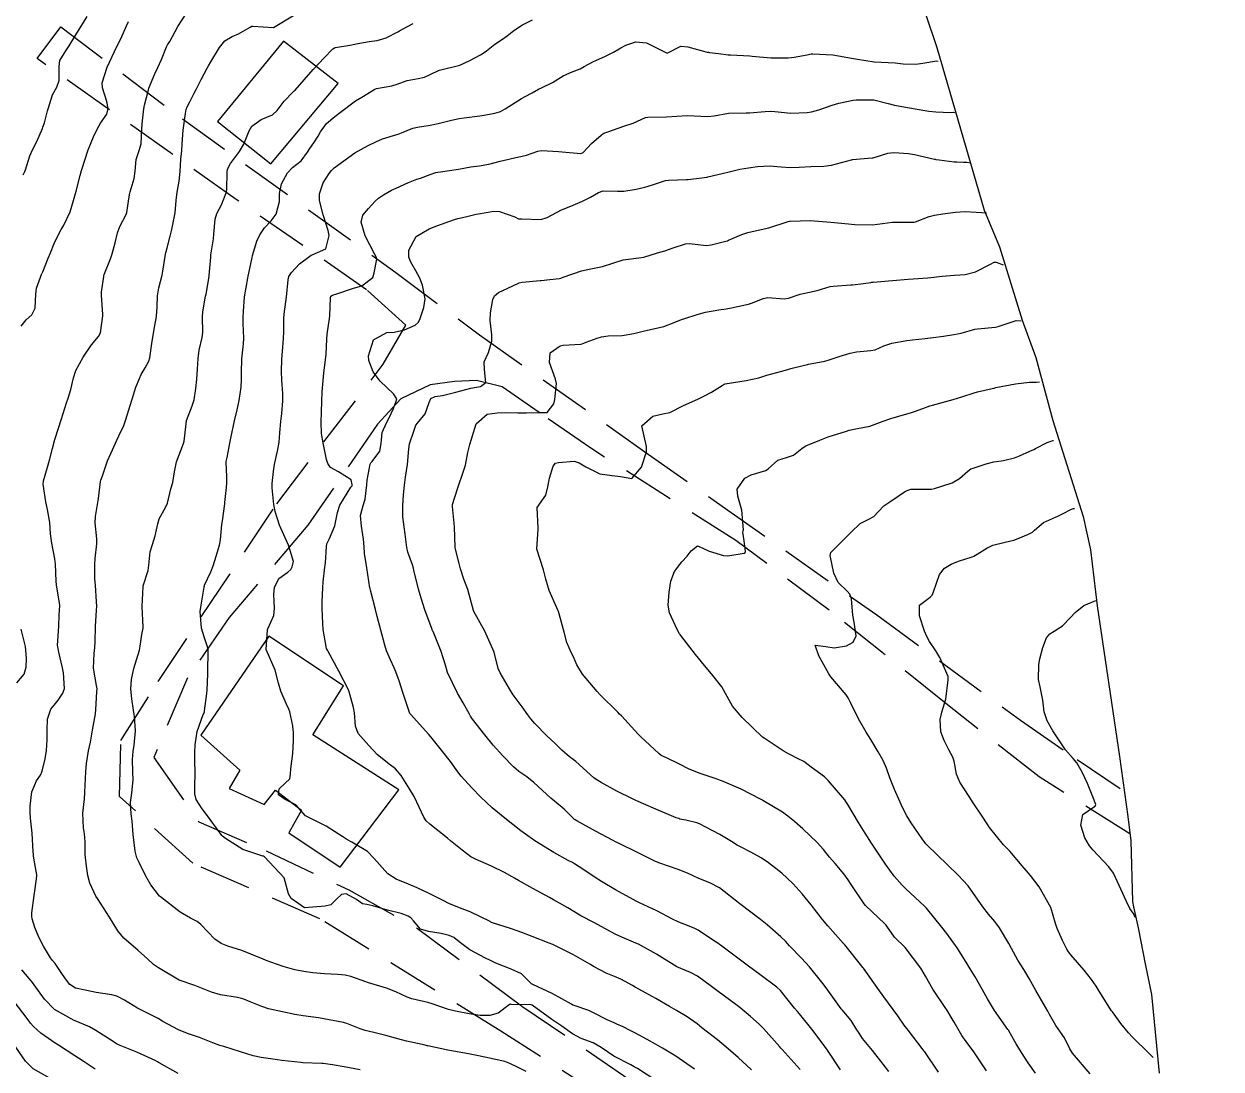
# Model space of a CAD drawing. Header units: metres. Extents: x 298520 to 308411, y 7433745 to 7450750.
# Drawn here: x 300938.2 to 301053.7, y 7448323.6 to 7448424.5 of the extents above; entities that cross this region are included whole.
import ezdxf

# ---------------------------------------------------------------- set-up
doc = ezdxf.new("R2010")
doc.units = ezdxf.units.M
doc.header["$LTSCALE"] = 10
doc.linetypes.add('DASHED', pattern=[0.75, 0.5, -0.25])
for name, color, linetype in [('Area', 45, 'Continuous'), ('Curvas de Nivel 1m', 11, 'Continuous'), ('Curvas de Nivel 5m', 15, 'Continuous'), ('Edificações', 30, 'Continuous'), ('Vias Secundárias', 230, 'DASHED')]:
    doc.layers.add(name, color=color, linetype=linetype)

msp = doc.modelspace()

# ---------------------------------------------------------------- linework, layer by layer
at = {"layer": 'Area'}
msp.add_polyline3d([(301024.08, 7448428.71, 723.15), (301026.29, 7448422.19, 724.03), (301030.85, 7448406.51, 727.25), (301032.32, 7448402.95, 729.46), (301034.52, 7448395.88, 731.48), (301035.82, 7448392.27, 729.77), (301037.47, 7448386.2, 731.8), (301040.41, 7448376.94, 732.09), (301041.12, 7448373.74, 732.77), (301041.76, 7448368.33, 732.99), (301043.9, 7448353.78, 732.99), (301044.7, 7448347.99, 733.2), (301044.99, 7448345.66, 733.09), (301045.15, 7448339.81, 732.64), (301045.27, 7448339.29, 732.7), (301045.71, 7448337.26, 732.6), (301046.42, 7448333.64, 732.23), (301047, 7448330.83, 732.18), (301047.72, 7448323.26, 731.42)], dxfattribs=at)
at = {"layer": 'Curvas de Nivel 1m', "flags": 128}
for points, elevation in [([(300938.11, 7448409.9), (300938.28, 7448410.23), (300938.34, 7448410.4), (300938.77, 7448411.75), (300939.06, 7448412.39), (300939.42, 7448413.11), (300939.97, 7448414.38), (300940.03, 7448414.52), (300940.17, 7448414.93), (300940.48, 7448416.08), (300940.55, 7448416.38), (300940.96, 7448417.61), (300941.37, 7448418.37), (300941.58, 7448419), (300941.6, 7448420.37), (300941.67, 7448420.93), (300942.25, 7448421.87), (300942.56, 7448422.36), (300943.2, 7448423.42), (300943.79, 7448424.34), (300944.29, 7448425.19)], 718), ([(300986.65, 7448323.39), (300985.81, 7448323.83), (300985.09, 7448324.18), (300984.58, 7448324.36), (300983.1, 7448324.7), (300982.04, 7448324.93), (300981.1, 7448325.11), (300979.64, 7448325.37), (300979.11, 7448325.47), (300977.16, 7448325.88), (300977.11, 7448325.89), (300976.91, 7448325.93), (300975.42, 7448326.26), (300975.12, 7448326.34), (300974.61, 7448326.47), (300973.12, 7448326.87), (300971.95, 7448327.16), (300971.13, 7448327.35), (300970.63, 7448327.51), (300969.35, 7448328.03), (300969.13, 7448328.11), (300969.04, 7448328.13), (300967.14, 7448328.49), (300966.62, 7448328.57), (300965.14, 7448328.77), (300964.32, 7448328.91), (300963.15, 7448329.15), (300961.8, 7448329.46), (300961.16, 7448329.68), (300960.01, 7448330.14), (300959.4, 7448330.38), (300959.17, 7448330.45), (300958.79, 7448330.53), (300957.17, 7448330.79), (300956.29, 7448331.06), (300955.18, 7448331.52), (300954.69, 7448331.71), (300953.18, 7448332.22), (300951.19, 7448333.4), (300950.69, 7448333.74), (300950.1, 7448334.26), (300949.22, 7448335.09), (300947.83, 7448336.28), (300947.24, 7448336.98), (300946.44, 7448338.3), (300945.28, 7448340.08), (300945.14, 7448340.31), (300944.54, 7448341.57), (300944.35, 7448342.32), (300944.22, 7448343.23), (300944.1, 7448344.33), (300944.1, 7448345.57), (300944.03, 7448346.33), (300943.94, 7448346.91), (300943.88, 7448348.33), (300944.02, 7448349.71), (300944.07, 7448350.33), (300944.11, 7448351.03), (300944.16, 7448352.33), (300944.22, 7448353.12), (300944.43, 7448354.33), (300944.6, 7448355.18), (300944.81, 7448356.32), (300945.09, 7448357.92), (300945.14, 7448358.32), (300945.24, 7448360.04), (300945.25, 7448360.31), (300945.19, 7448360.64), (300944.92, 7448362.32), (300944.97, 7448363.73), (300945.02, 7448364.32), (300945.05, 7448364.84), (300945.11, 7448366.32), (300945.2, 7448367.9), (300945.21, 7448368.31), (300945.2, 7448368.73), (300945.09, 7448370.32), (300945.04, 7448370.92), (300945.03, 7448372.32), (300945.08, 7448372.91), (300945.23, 7448374.31), (300945.22, 7448374.79), (300945.07, 7448376.32), (300945.1, 7448376.94), (300945.33, 7448378.31), (300945.38, 7448378.67), (300945.58, 7448380.31), (300945.62, 7448380.45), (300945.76, 7448380.88), (300946.14, 7448381.94), (300946.27, 7448382.31), (300946.73, 7448383.37), (300947.16, 7448384.3), (300947.36, 7448384.74), (300947.82, 7448385.73), (300948.03, 7448386.29), (300948.45, 7448387.67), (300948.63, 7448388.28), (300949, 7448389.41), (300949.34, 7448390.27), (300949.51, 7448390.63), (300949.89, 7448391.29), (300950.23, 7448391.92), (300950.34, 7448392.26), (300950.54, 7448393.63), (300950.62, 7448394.25), (300950.82, 7448395.36), (300950.99, 7448396.25), (300951.04, 7448397.16), (300951.09, 7448398.25), (300951.21, 7448399.02), (300951.53, 7448400.24), (300951.61, 7448400.63), (300951.86, 7448402.24), (300951.89, 7448402.37), (300952.02, 7448402.86), (300952.29, 7448403.98), (300952.36, 7448404.24), (300952.46, 7448404.65), (300952.77, 7448406.23), (300952.88, 7448407.43), (300952.97, 7448408.23), (300953.17, 7448409.29), (300953.27, 7448410.22), (300953.34, 7448411.43), (300953.42, 7448412.22), (300953.46, 7448412.9), (300953.57, 7448414.22), (300953.77, 7448415.81), (300953.85, 7448416.21), (300953.94, 7448416.46), (300954.19, 7448416.96), (300954.63, 7448417.78), (300954.85, 7448418.2), (300955.3, 7448419.12), (300955.86, 7448420.19), (300956, 7448420.43), (300956.24, 7448420.8), (300957.07, 7448422.18), (300957.59, 7448422.85), (300958.27, 7448423.26), (300958.91, 7448423.52), (300960.01, 7448424.14), (300960.18, 7448424.24), (300960.28, 7448424.26), (300962.28, 7448424.12), (300964.3, 7448425.33)], 721), ([(300937.93, 7448395.31), (300938.42, 7448395.91), (300938.94, 7448396.39), (300939.28, 7448397.06), (300939.34, 7448398.39), (300939.4, 7448398.96), (300939.93, 7448400.38), (300939.95, 7448400.43), (300940, 7448400.55), (300940.53, 7448401.86), (300940.74, 7448402.37), (300941.12, 7448403.28), (300941.62, 7448404.36), (300941.78, 7448404.62), (300942.05, 7448405.04), (300942.65, 7448406.35), (300942.99, 7448407.44), (300943.24, 7448408.34), (300943.62, 7448409.85), (300943.75, 7448410.34), (300944.12, 7448411.51), (300944.33, 7448412.13), (300944.4, 7448412.33), (300944.9, 7448413.58), (300945.25, 7448414.32), (300945.59, 7448414.89), (300946.18, 7448415.75), (300946.31, 7448416.31), (300946.19, 7448416.99), (300945.76, 7448418.31), (300945.75, 7448418.78), (300946.23, 7448420.31), (300947.15, 7448422.3), (300947.53, 7448423.02), (300948.1, 7448424.28), (300948.29, 7448424.7)], 719), ([(300999.07, 7448322.61), (300997.39, 7448323.69), (300997.09, 7448323.87), (300996.74, 7448324.04), (300995.1, 7448324.9), (300993.9, 7448325.73), (300993.12, 7448326.17), (300991.95, 7448326.59), (300991.13, 7448327.03), (300990.09, 7448327.78), (300989.14, 7448328.42), (300987.23, 7448329.81), (300987.15, 7448329.84), (300985.2, 7448329.87), (300985.16, 7448329.88), (300985.1, 7448329.9), (300985, 7448329.84), (300983.96, 7448329.04), (300983.15, 7448328.82), (300982.21, 7448328.81), (300981.15, 7448328.98), (300979.83, 7448329.22), (300979.16, 7448329.39), (300977.59, 7448329.93), (300977.16, 7448330.05), (300975.63, 7448330.41), (300975.17, 7448330.57), (300974.07, 7448331.08), (300973.18, 7448331.43), (300971.35, 7448332), (300971.18, 7448332.05), (300969.72, 7448332.56), (300969.19, 7448332.69), (300968.47, 7448332.76), (300967.19, 7448332.82), (300966.06, 7448332.93), (300965.19, 7448333.05), (300964.33, 7448333.21), (300963.2, 7448333.54), (300961.57, 7448334.12), (300961.21, 7448334.26), (300960.96, 7448334.37), (300959.22, 7448335.07), (300957.87, 7448335.51), (300957.23, 7448335.76), (300956.62, 7448336.18), (300955.25, 7448337.6), (300954.92, 7448337.87), (300954.26, 7448338.2), (300953.26, 7448338.78), (300951.36, 7448340.24), (300951.28, 7448340.32), (300950.44, 7448341.4), (300949.97, 7448342.25), (300949.32, 7448343.57), (300949.09, 7448344.03), (300949.01, 7448344.26), (300948.93, 7448344.67), (300948.72, 7448346.27), (300948.63, 7448347.54), (300948.53, 7448348.27), (300948.48, 7448349.37), (300948.59, 7448350.27), (300948.72, 7448351.57), (300948.71, 7448352.27), (300948.67, 7448353.51), (300948.74, 7448354.27), (300948.84, 7448354.88), (300948.97, 7448356.27), (300948.86, 7448357.65), (300948.76, 7448358.27), (300948.59, 7448359.36), (300948.5, 7448360.28), (300948.57, 7448361.23), (300948.79, 7448362.27), (300949.34, 7448364.04), (300949.38, 7448364.26), (300949.4, 7448364.43), (300949.58, 7448365.57), (300949.69, 7448366.17), (300949.69, 7448366.26), (300949.61, 7448368.26), (300949.7, 7448370.19), (300949.71, 7448370.26), (300950.18, 7448371.73), (300950.25, 7448372.25), (300950.38, 7448373.55), (300950.59, 7448374.25), (300950.87, 7448375.07), (300951.1, 7448376.25), (300951.24, 7448376.72), (300951.72, 7448377.58), (300951.96, 7448378), (300952.04, 7448378.24), (300952.37, 7448379.61), (300952.55, 7448380.23), (300952.73, 7448381.27), (300952.91, 7448382.22), (300953.58, 7448383.99), (300953.65, 7448384.21), (300953.82, 7448385.61), (300953.87, 7448386.17), (300953.88, 7448386.21), (300954.44, 7448387.61), (300954.61, 7448388.2), (300954.78, 7448389.29), (300954.88, 7448390.2), (300954.93, 7448391.15), (300954.99, 7448392.2), (300955.11, 7448393), (300955.38, 7448394.2), (300955.44, 7448394.69), (300955.42, 7448396.2), (300955.45, 7448396.69), (300955.72, 7448398.19), (300955.76, 7448398.41), (300955.99, 7448399.73), (300956.05, 7448400.13), (300956.06, 7448400.19), (300956.22, 7448401.98), (300956.24, 7448402.19), (300956.48, 7448403.74), (300956.52, 7448404.19), (300956.63, 7448405.62), (300956.8, 7448406.18), (300957.24, 7448407.01), (300957.72, 7448408.17), (300957.77, 7448408.5), (300957.8, 7448410.17), (300957.84, 7448410.45), (300958.12, 7448411.01), (300958.98, 7448412.16), (300959.41, 7448412.88), (300959.91, 7448414.14), (300960.17, 7448414.6), (300961.07, 7448415.23), (300962.18, 7448415.71), (300962.63, 7448416.11), (300963.29, 7448417.01), (300964.21, 7448417.96), (300964.28, 7448418.02), (300964.35, 7448418.09), (300965.24, 7448419.06), (300966.1, 7448420.07), (300966.17, 7448420.14), (300966.23, 7448420.19), (300967.14, 7448421.16), (300968.01, 7448422.05), (300968.16, 7448422.15), (300968.25, 7448422.18), (300969.83, 7448422.46), (300970.26, 7448422.53), (300971.52, 7448422.76), (300972.27, 7448422.88), (300973.15, 7448423.11), (300974.28, 7448423.71), (300974.44, 7448423.81), (300974.72, 7448423.97), (300975.74, 7448424.51)], 722), ([(301002.91, 7448323.62), (301001.1, 7448324.89), (300999.81, 7448325.66), (300999.12, 7448326.05), (300998.32, 7448326.48), (300997.13, 7448327.14), (300996.77, 7448327.34), (300996.03, 7448327.71), (300995.4, 7448327.98), (300995.14, 7448328.1), (300994.48, 7448328.39), (300993.15, 7448329.07), (300992.69, 7448329.29), (300991.3, 7448329.77), (300991.15, 7448329.82), (300991.03, 7448329.9), (300989.17, 7448330.94), (300987.3, 7448331.81), (300987.22, 7448331.84), (300987.18, 7448331.87), (300986.21, 7448332.84), (300985.2, 7448333.28), (300983.74, 7448333.85), (300983.21, 7448334.12), (300982.74, 7448334.33), (300981.22, 7448335.15), (300980.19, 7448335.9), (300979.66, 7448336.33), (300979.24, 7448336.51), (300978.44, 7448336.72), (300977.24, 7448336.92), (300976.45, 7448337.15), (300975.77, 7448337.95), (300975.53, 7448338.23), (300975.26, 7448338.4), (300974.58, 7448338.64), (300973.26, 7448338.97), (300971.86, 7448339.4), (300971.27, 7448339.51), (300970.85, 7448339.59), (300970.29, 7448340.01), (300969.28, 7448340.56), (300968.83, 7448340.48), (300968.36, 7448340.04), (300967.82, 7448339.49), (300967.27, 7448339.35), (300966.06, 7448339.27), (300965.27, 7448339.21), (300963.97, 7448340.09), (300963.72, 7448340.53), (300963.3, 7448342.1), (300961.42, 7448344.12), (300961.32, 7448344.17), (300961.25, 7448344.19), (300959.33, 7448344.82), (300957.64, 7448345.88), (300957.35, 7448346.11), (300957.3, 7448346.17), (300957.13, 7448346.4), (300955.8, 7448348.19), (300955.38, 7448348.76), (300954.82, 7448349.64), (300954.67, 7448350.2), (300954.67, 7448350.94), (300954.7, 7448352.2), (300954.68, 7448353.45), (300954.69, 7448354.2), (300954.73, 7448354.93), (300954.92, 7448356.2), (300955.49, 7448357.84), (300955.6, 7448358.08), (300955.62, 7448358.19), (300955.84, 7448359.86), (300955.87, 7448360.19), (300955.95, 7448361.78), (300955.95, 7448362.19), (300955.98, 7448363.77), (300955.98, 7448364.19), (300955.58, 7448365.33), (300955.32, 7448366.19), (300955.2, 7448367.79), (300955.25, 7448368.2), (300955.57, 7448370.13), (300955.58, 7448370.19), (300955.6, 7448370.23), (300955.63, 7448370.33), (300956.23, 7448371.61), (300956.46, 7448372.18), (300956.74, 7448373.11), (300957.06, 7448374.18), (300957.16, 7448374.7), (300957.29, 7448376.17), (300957.34, 7448376.54), (300957.57, 7448378.17), (300957.59, 7448378.31), (300957.75, 7448379.73), (300957.78, 7448380.17), (300957.76, 7448380.79), (300957.7, 7448382.17), (300957.71, 7448382.25), (300957.79, 7448382.64), (300958.08, 7448384.17), (300958.14, 7448384.5), (300958.51, 7448386.16), (300958.77, 7448387.23), (300958.97, 7448388.15), (300959.15, 7448389.43), (300959.2, 7448390.15), (300959.2, 7448390.84), (300959.23, 7448392.15), (300959.37, 7448393.6), (300959.4, 7448394.15), (300959.36, 7448395.57), (300959.35, 7448396.15), (300959.37, 7448396.73), (300959.49, 7448398.15), (300959.79, 7448399.95), (300959.83, 7448400.14), (300960, 7448400.87), (300960.22, 7448401.93), (300960.26, 7448402.14), (300960.67, 7448403.5), (300960.96, 7448404.13), (300961.4, 7448404.78), (300962.06, 7448405.47), (300962.54, 7448406.11), (300962.84, 7448407.35), (300962.86, 7448408.11), (300963.04, 7448409.05), (300963.61, 7448410.1), (300964.12, 7448410.6), (300964.93, 7448411.27), (300965.57, 7448412.08), (300965.77, 7448412.44), (300966.15, 7448413.01), (300966.58, 7448413.65), (300966.81, 7448414.06), (300967.38, 7448414.85), (300968.18, 7448415.52), (300968.87, 7448416.04), (300970.19, 7448417.05), (300970.8, 7448417.41), (300971.8, 7448418), (300972.04, 7448418.17), (300972.21, 7448418.23), (300973.7, 7448418.49), (300974.21, 7448418.65), (300975.17, 7448419.01), (300976.22, 7448419.2), (300976.83, 7448419.34), (300978.12, 7448419.93), (300978.2, 7448419.97), (300978.23, 7448419.98), (300978.3, 7448420), (300980.24, 7448420.5), (300981.21, 7448420.93), (300982.25, 7448421.48), (300982.5, 7448421.63), (300982.83, 7448421.87), (300983.62, 7448422.51), (300984.27, 7448422.94), (300984.81, 7448423.31), (300985.48, 7448423.84), (300986.29, 7448424.38), (300987.25, 7448424.87)], 723), ([(301008.39, 7448323.56), (301007.1, 7448324.76), (301006.16, 7448325.59), (301005.12, 7448326.46), (301003.6, 7448327.62), (301003.14, 7448327.99), (301002.2, 7448328.69), (301001.15, 7448329.29), (301000.5, 7448329.66), (300999.16, 7448330.45), (300997.51, 7448331.35), (300997.18, 7448331.53), (300996.9, 7448331.69), (300995.79, 7448332.31), (300995.19, 7448332.57), (300994.37, 7448332.9), (300993.2, 7448333.51), (300993.06, 7448333.6), (300992.8, 7448333.75), (300991.22, 7448334.65), (300989.49, 7448335.53), (300989.23, 7448335.65), (300988.88, 7448335.79), (300987.24, 7448336.44), (300986.23, 7448336.81), (300985.25, 7448337.17), (300983.32, 7448337.79), (300983.25, 7448337.82), (300983.17, 7448337.86), (300981.26, 7448338.8), (300980.48, 7448339.11), (300979.27, 7448339.58), (300978.59, 7448339.92), (300977.28, 7448340.58), (300976.13, 7448341.11), (300975.3, 7448341.47), (300974.11, 7448341.97), (300973.31, 7448342.49), (300971.97, 7448343.99), (300971.33, 7448344.62), (300969.83, 7448345.54), (300969.35, 7448345.8), (300968.97, 7448346.03), (300967.36, 7448347.07), (300965.37, 7448348.07), (300964.44, 7448349.14), (300963.39, 7448349.64), (300962.77, 7448350.11), (300962.82, 7448350.69), (300963.41, 7448351.22), (300963.86, 7448351.65), (300963.92, 7448352.09), (300963.96, 7448352.62), (300964.14, 7448354.09), (300964.21, 7448355.34), (300964.21, 7448356.09), (300964.13, 7448356.74), (300963.84, 7448358.09), (300963.76, 7448358.36), (300963.5, 7448358.92), (300962.98, 7448360.11), (300962.77, 7448360.86), (300962.43, 7448362.11), (300961.56, 7448364.12), (300961.69, 7448366.02), (300961.74, 7448366.12), (300962.32, 7448367.4), (300962.38, 7448368.11), (300962.32, 7448369.42), (300962.38, 7448370.11), (300962.79, 7448370.96), (300963.66, 7448371.58), (300963.93, 7448371.82), (300964.06, 7448372.09), (300964.2, 7448372.62), (300963.76, 7448374.1), (300963.74, 7448374.15), (300963.68, 7448374.24), (300962.85, 7448376.11), (300962.42, 7448377.42), (300962.29, 7448378.11), (300962.15, 7448379.71), (300962.16, 7448380.12), (300962.32, 7448381.57), (300962.41, 7448382.11), (300962.65, 7448383.25), (300962.81, 7448384.11), (300962.9, 7448385.02), (300962.99, 7448386.11), (300963.07, 7448386.87), (300963.18, 7448388.11), (300963.17, 7448388.8), (300963.08, 7448390.11), (300963.05, 7448390.94), (300963.07, 7448392.11), (300963.14, 7448392.88), (300963.25, 7448394.11), (300963.27, 7448394.77), (300963.28, 7448396.11), (300963.35, 7448396.71), (300963.53, 7448398.1), (300963.68, 7448399.79), (300963.76, 7448400.09), (300964, 7448400.5), (300964.77, 7448401.32), (300965.79, 7448402.07), (300965.92, 7448402.16), (300966.01, 7448402.2), (300967.33, 7448402.76), (300967.65, 7448404.05), (300967.55, 7448404.55), (300967.08, 7448406.06), (300966.71, 7448407.43), (300966.7, 7448408.06), (300967.05, 7448409.12), (300967.64, 7448410.05), (300967.86, 7448410.31), (300968.12, 7448410.58), (300970.13, 7448412.02), (300971.42, 7448412.73), (300972.15, 7448413.1), (300972.78, 7448413.37), (300974.16, 7448413.79), (300974.3, 7448413.83), (300974.62, 7448413.97), (300975.71, 7448414.41), (300976.17, 7448414.52), (300977.4, 7448414.71), (300978.17, 7448414.86), (300979.44, 7448415.18), (300980.18, 7448415.34), (300980.66, 7448415.42), (300982.18, 7448415.6), (300982.42, 7448415.64), (300983.64, 7448415.87), (300984.07, 7448415.98), (300984.18, 7448416.03), (300984.62, 7448416.28), (300986.2, 7448417.26), (300986.56, 7448417.46), (300987.24, 7448417.82), (300987.86, 7448418.16), (300988.21, 7448418.34), (300989.19, 7448418.82), (300990.23, 7448419.45), (300990.44, 7448419.57), (300990.93, 7448419.77), (300991.86, 7448420.14), (300992.24, 7448420.35), (300993.16, 7448420.84), (300994.25, 7448421.31), (300995.07, 7448421.73), (300995.8, 7448422.17), (300996.26, 7448422.42), (300997.23, 7448422.74), (300998.27, 7448422.65), (301000.25, 7448421.66), (301001.59, 7448422.32), (301002.26, 7448422.24), (301004.12, 7448421.75), (301004.25, 7448421.73), (301004.35, 7448421.71), (301005.2, 7448421.61), (301006.15, 7448421.49), (301006.25, 7448421.48), (301006.36, 7448421.48), (301008.25, 7448421.39), (301008.45, 7448421.37), (301010.25, 7448421.21), (301011.93, 7448421.2), (301012.25, 7448421.22), (301012.52, 7448421.25), (301013.78, 7448421.5), (301014.17, 7448421.58), (301014.25, 7448421.58), (301014.33, 7448421.58), (301016.25, 7448421.47), (301018.25, 7448421.13), (301018.64, 7448421.06), (301020.25, 7448420.82), (301021.58, 7448420.75), (301022.25, 7448420.7), (301023.03, 7448420.6), (301024.25, 7448420.59), (301024.93, 7448420.69), (301026.25, 7448420.9), (301026.41, 7448420.87)], 724), ([(301016.97, 7448323.58), (301015.72, 7448325.47), (301015.12, 7448326.31), (301014.21, 7448327.49), (301013.15, 7448328.8), (301012.83, 7448329.18), (301012.56, 7448329.51), (301011.18, 7448331.22), (301010.85, 7448331.53), (301009.2, 7448332.76), (301008.11, 7448333.56), (301007.21, 7448334.25), (301005.4, 7448335.6), (301005.3, 7448335.67), (301005.23, 7448335.71), (301004.92, 7448335.91), (301003.25, 7448337.04), (301002.86, 7448337.24), (301001.81, 7448337.64), (301001.4, 7448337.8), (301001.25, 7448337.86), (301000.84, 7448338.07), (300999.27, 7448338.89), (300997.59, 7448339.69), (300997.28, 7448339.84), (300996.98, 7448340), (300995.29, 7448340.92), (300993.92, 7448341.73), (300993.31, 7448342.13), (300992.21, 7448342.85), (300991.32, 7448343.45), (300991.12, 7448343.56), (300990.72, 7448343.77), (300989.33, 7448344.53), (300987.49, 7448345.67), (300987.35, 7448345.76), (300987.27, 7448345.81), (300986.14, 7448346.61), (300985.37, 7448347.22), (300984.58, 7448347.85), (300983.38, 7448348.85), (300982.29, 7448349.87), (300981.41, 7448350.76), (300980.38, 7448351.9), (300979.96, 7448352.43), (300979.44, 7448353.17), (300978.87, 7448353.92), (300977.47, 7448355.7), (300977.27, 7448355.93), (300975.49, 7448357.89), (300975.46, 7448357.92), (300975.44, 7448357.95), (300974.94, 7448359.39), (300974.76, 7448359.96), (300974.4, 7448361.1), (300974.09, 7448361.97), (300973.93, 7448362.35), (300973.55, 7448363.11), (300973.18, 7448363.98), (300973.01, 7448364.54), (300972.64, 7448365.99), (300972.29, 7448367.31), (300972.11, 7448367.99), (300971.63, 7448369.83), (300971.6, 7448369.96), (300971.59, 7448370), (300971.58, 7448370.05), (300971.28, 7448372.01), (300971.06, 7448373.39), (300971.01, 7448374.01), (300970.95, 7448374.75), (300970.76, 7448376.01), (300970.68, 7448377.05), (300970.91, 7448378.01), (300971.13, 7448378.61), (300971.29, 7448380), (300971.32, 7448380.45), (300971.61, 7448382), (300971.66, 7448382.13), (300971.79, 7448382.26), (300972.54, 7448383.25), (300972.66, 7448383.99), (300972.75, 7448385.05), (300973.19, 7448385.99), (300973.41, 7448386.4), (300973.84, 7448387.38), (300974.01, 7448387.81), (300974.09, 7448387.98), (300974.18, 7448388.3), (300973.86, 7448388.79), (300972.57, 7448389.99), (300971.88, 7448390.89), (300971.46, 7448392), (300971.45, 7448392.45), (300971.92, 7448394), (300973.22, 7448394.69), (300973.93, 7448394.74), (300974.92, 7448394.96), (300975.94, 7448395.41), (300976.24, 7448395.65), (300976.4, 7448395.95), (300976.79, 7448397.11), (300976.91, 7448397.94), (300976.66, 7448399.27), (300976.38, 7448399.95), (300976, 7448400.66), (300975.53, 7448401.48), (300975.32, 7448401.96), (300975.34, 7448402.64), (300976.04, 7448403.95), (300977.3, 7448404.69), (300978.05, 7448404.99), (300979.75, 7448405.59), (300980.06, 7448405.69), (300980.23, 7448405.73), (300980.92, 7448405.89), (300981.83, 7448406.12), (300982.07, 7448406.16), (300983.55, 7448406.39), (300984.07, 7448406.37), (300985.56, 7448405.84), (300985.9, 7448405.67), (300986.06, 7448405.65), (300986.24, 7448405.65), (300988.06, 7448405.61), (300988.69, 7448405.8), (300990.07, 7448406.52), (300990.96, 7448406.88), (300992.08, 7448407.36), (300992.36, 7448407.48), (300992.86, 7448407.75), (300993.63, 7448408.21), (300994.09, 7448408.35), (300995.48, 7448408.33), (300996.09, 7448408.34), (300997.27, 7448408.53), (300998.1, 7448408.72), (300998.85, 7448408.94), (301000.11, 7448409.35), (301000.38, 7448409.4), (301002.11, 7448409.45), (301002.28, 7448409.46), (301003.6, 7448409.63), (301004.06, 7448409.68), (301004.11, 7448409.68), (301004.19, 7448409.7), (301006.12, 7448410.17), (301007.26, 7448410.44), (301008.12, 7448410.59), (301008.99, 7448410.7), (301010.13, 7448410.76), (301011.27, 7448410.67), (301012.12, 7448410.62), (301012.99, 7448410.64), (301014.13, 7448410.71), (301015.39, 7448410.75), (301016.13, 7448410.83), (301018.04, 7448411.36), (301018.13, 7448411.38), (301018.19, 7448411.39), (301018.89, 7448411.44), (301020.03, 7448411.54), (301020.13, 7448411.56), (301021.56, 7448411.99), (301022.14, 7448412.06), (301023.55, 7448411.98), (301024.14, 7448411.88), (301026.07, 7448411.42), (301026.13, 7448411.41), (301026.17, 7448411.4), (301026.52, 7448411.35), (301027.97, 7448411.17), (301028.13, 7448411.16), (301028.22, 7448411.15), (301028.86, 7448411.13), (301029.18, 7448411.12), (301029.54, 7448411.07)], 726), ([(301021.64, 7448323.4), (301021.09, 7448324.12), (301020.06, 7448325.42), (301019.12, 7448326.6), (301018.78, 7448327.09), (301018.57, 7448327.44), (301018, 7448328.31), (301017.15, 7448329.35), (301017.06, 7448329.46), (301016.73, 7448329.89), (301015.59, 7448331.48), (301015.19, 7448332.03), (301013.99, 7448333.49), (301013.22, 7448334.33), (301012.08, 7448335.52), (301011.68, 7448335.97), (301011.24, 7448336.41), (301009.91, 7448337.54), (301009.26, 7448338.06), (301007.27, 7448339.57), (301005.3, 7448341.14), (301004.38, 7448341.61), (301003.31, 7448342.03), (301002.21, 7448342.53), (301001.32, 7448342.89), (300999.46, 7448343.53), (300999.32, 7448343.59), (300999.14, 7448343.67), (300997.34, 7448344.57), (300995.7, 7448345.36), (300995.35, 7448345.54), (300995, 7448345.72), (300993.36, 7448346.6), (300991.55, 7448347.58), (300991.37, 7448347.68), (300991.32, 7448347.71), (300991.27, 7448347.76), (300990.32, 7448348.71), (300989.39, 7448349.49), (300989.03, 7448349.79), (300987.41, 7448351.27), (300986.72, 7448351.82), (300985.95, 7448352.36), (300985.43, 7448352.79), (300984.39, 7448353.85), (300983.46, 7448354.89), (300982.68, 7448355.87), (300981.49, 7448357.41), (300981.29, 7448357.68), (300981.18, 7448357.88), (300980.57, 7448358.96), (300980.04, 7448359.9), (300979.53, 7448360.89), (300979.07, 7448361.91), (300978.86, 7448362.61), (300978.44, 7448363.92), (300977.67, 7448365.84), (300977.63, 7448365.93), (300977.58, 7448366.05), (300976.86, 7448367.94), (300976.51, 7448369.06), (300976.27, 7448369.94), (300975.83, 7448371.77), (300975.79, 7448371.95), (300975.67, 7448372.3), (300975.24, 7448373.51), (300975.14, 7448373.96), (300974.97, 7448375.24), (300974.87, 7448375.96), (300974.76, 7448376.92), (300974.74, 7448377.96), (300974.81, 7448379.03), (300974.9, 7448379.96), (300975, 7448380.73), (300975.19, 7448381.96), (300975.32, 7448383.48), (300975.4, 7448383.96), (300975.82, 7448385.17), (300976.02, 7448385.75), (300976.17, 7448385.95), (300976.91, 7448386.86), (300977.29, 7448387.94), (300977.46, 7448388.33), (300977.86, 7448388.51), (300978.57, 7448388.63), (300979.86, 7448388.95), (300981.32, 7448389.34), (300981.87, 7448389.43), (300982.26, 7448389.48), (300982.77, 7448389.87), (300982.62, 7448391.14), (300982.6, 7448391.87), (300983.01, 7448392.76), (300983.33, 7448393.87), (300983.34, 7448394.46), (300983.19, 7448395.87), (300983.21, 7448396.61), (300983.44, 7448397.87), (300983.6, 7448398.24), (300983.98, 7448398.57), (300985.36, 7448399.21), (300985.99, 7448399.49), (300986.26, 7448399.56), (300987.99, 7448399.7), (300988.1, 7448399.7), (300988.95, 7448399.8), (300989.87, 7448399.91), (300989.99, 7448399.94), (300990.23, 7448400.02), (300992, 7448400.66), (300992.9, 7448400.85), (300994.01, 7448401.07), (300996.01, 7448401.71), (300997.77, 7448401.94), (300998.02, 7448401.98), (300999.33, 7448402.37), (301000.03, 7448402.59), (301000.84, 7448402.85), (301002.04, 7448403.25), (301002.4, 7448403.27), (301004.03, 7448403.09), (301004.51, 7448403.14), (301006.04, 7448403.53), (301006.09, 7448403.55), (301006.19, 7448403.59), (301007.47, 7448404.15), (301008.05, 7448404.35), (301009.05, 7448404.56), (301010.06, 7448404.79), (301011.94, 7448405.4), (301012.06, 7448405.44), (301012.13, 7448405.45), (301014.06, 7448405.5), (301016.06, 7448405.35), (301017.77, 7448405.17), (301018.06, 7448405.15), (301018.38, 7448405.13), (301020.06, 7448405.08), (301022, 7448405.33), (301022.06, 7448405.34), (301022.12, 7448405.35), (301024.06, 7448405.33), (301024.11, 7448405.33), (301024.23, 7448405.38), (301025.55, 7448405.89), (301026.07, 7448406.01), (301026.85, 7448406.13), (301028.07, 7448406.3), (301029.02, 7448406.37), (301030.07, 7448406.32), (301030.58, 7448406.28), (301031.09, 7448406.23)], 727), ([(301026.45, 7448323.35), (301025.11, 7448325.29), (301025.06, 7448325.36), (301024.86, 7448325.62), (301023.52, 7448327.38), (301023.14, 7448327.89), (301022.52, 7448328.77), (301022.08, 7448329.4), (301021.17, 7448330.6), (301020.59, 7448331.42), (301019.2, 7448333.37), (301019.17, 7448333.4), (301019.15, 7448333.43), (301018.9, 7448333.74), (301017.52, 7448335.46), (301017.39, 7448335.62), (301017.24, 7448335.8), (301015.77, 7448337.47), (301015.26, 7448338.08), (301014.15, 7448339.49), (301013.29, 7448340.54), (301012.41, 7448341.51), (301011.85, 7448342.06), (301011.31, 7448342.54), (301010.05, 7448343.54), (301009.33, 7448344.03), (301008.32, 7448344.58), (301007.34, 7448345.08), (301007.02, 7448345.25), (301006.48, 7448345.58), (301005.35, 7448346.26), (301003.99, 7448346.99), (301003.37, 7448347.29), (301003.12, 7448347.38), (301002.05, 7448347.64), (301001.49, 7448347.76), (301001.37, 7448347.8), (301001.13, 7448347.89), (300999.38, 7448348.63), (300997.74, 7448349.33), (300997.39, 7448349.48), (300997.25, 7448349.55), (300996.91, 7448349.7), (300995.4, 7448350.45), (300993.88, 7448351.27), (300993.42, 7448351.56), (300993.19, 7448351.74), (300991.44, 7448353.32), (300991.19, 7448353.51), (300990.83, 7448353.77), (300990.09, 7448354.42), (300989.46, 7448355.05), (300988.66, 7448355.8), (300987.48, 7448356.98), (300987.11, 7448357.44), (300986.82, 7448357.82), (300986.26, 7448358.59), (300985.51, 7448359.61), (300985.35, 7448359.84), (300985.04, 7448360.32), (300984.13, 7448361.85), (300983.96, 7448362.27), (300983.56, 7448363.86), (300982.65, 7448365.87), (300981.61, 7448367.79), (300981.58, 7448367.88), (300981.16, 7448369.42), (300981.02, 7448369.89), (300980.64, 7448370.91), (300980.31, 7448371.9), (300980.19, 7448372.42), (300979.81, 7448373.91), (300979.79, 7448374.02), (300979.74, 7448375.91), (300979.71, 7448376.3), (300979.53, 7448377.91), (300979.55, 7448378.1), (300979.74, 7448378.73), (300980.13, 7448379.9), (300980.55, 7448381.12), (300980.79, 7448381.89), (300981.04, 7448383.13), (300981.22, 7448383.89), (300981.82, 7448385.88), (300982.89, 7448386.81), (300983.84, 7448386.94), (300984.7, 7448386.98), (300985.84, 7448386.95), (300986.7, 7448386.96), (300987.84, 7448386.99), (300988.67, 7448386.97), (300989.32, 7448387.8), (300989.41, 7448388.24), (300989.58, 7448389.79), (300989.49, 7448390.18), (300988.89, 7448391.8), (300988.96, 7448392.75), (300989.92, 7448393.41), (300990.24, 7448393.46), (300991.92, 7448393.57), (300992.07, 7448393.61), (300992.45, 7448393.75), (300993.52, 7448394.15), (300993.93, 7448394.28), (300994.57, 7448394.37), (300995.93, 7448394.4), (300997.03, 7448394.6), (300997.93, 7448394.83), (300998.64, 7448394.98), (300999.94, 7448395.28), (301000.94, 7448395.66), (301001.64, 7448395.96), (301001.95, 7448396.05), (301003.16, 7448396.42), (301003.96, 7448396.65), (301005.24, 7448396.89), (301005.96, 7448396.98), (301006.48, 7448397.07), (301007.96, 7448397.39), (301008.11, 7448397.42), (301008.48, 7448397.56), (301009.53, 7448397.99), (301009.97, 7448398.07), (301011.54, 7448397.96), (301011.97, 7448398.01), (301013.08, 7448398.4), (301013.98, 7448398.6), (301014.73, 7448398.74), (301015.99, 7448399.12), (301016.29, 7448399.18), (301017.99, 7448399.28), (301018.14, 7448399.3), (301019.21, 7448399.44), (301019.9, 7448399.53), (301019.99, 7448399.54), (301020.13, 7448399.56), (301022, 7448399.71), (301023.53, 7448399.85), (301024, 7448399.88), (301025.41, 7448399.96), (301026, 7448400.03), (301026.79, 7448400.13), (301028, 7448400.23), (301029.03, 7448400.29), (301030.01, 7448400.54), (301031.45, 7448401.29), (301031.82, 7448401.48), (301032.02, 7448401.48), (301032.69, 7448401.24)], 728), ([(301031.09, 7448323.48), (301029.84, 7448325.3), (301029.12, 7448326.31), (301028.7, 7448326.89), (301028.44, 7448327.32), (301027.96, 7448328.15), (301027.24, 7448329.34), (301027.15, 7448329.47), (301025.89, 7448331.35), (301025.2, 7448332.59), (301024.73, 7448333.36), (301023.23, 7448335.38), (301022.21, 7448336.37), (301021.47, 7448337.41), (301021.38, 7448337.53), (301021.26, 7448337.66), (301019.4, 7448339.43), (301019.28, 7448339.57), (301018.02, 7448341.45), (301017.74, 7448341.88), (301017.31, 7448342.46), (301016.46, 7448343.47), (301015.94, 7448344.08), (301015.34, 7448344.82), (301014.75, 7448345.49), (301013.36, 7448346.82), (301012.55, 7448347.51), (301011.9, 7448348.04), (301011.38, 7448348.42), (301009.49, 7448349.55), (301009.39, 7448349.61), (301009.28, 7448349.67), (301007.41, 7448350.63), (301005.59, 7448351.43), (301005.42, 7448351.49), (301005.09, 7448351.6), (301003.43, 7448352.16), (301002.37, 7448352.58), (301001.44, 7448353.05), (301000.18, 7448353.66), (300999.68, 7448353.9), (300999.45, 7448354.07), (300997.71, 7448355.69), (300997.47, 7448355.94), (300995.85, 7448357.71), (300995.67, 7448357.89), (300995.5, 7448358.06), (300993.81, 7448359.74), (300993.52, 7448360.05), (300992.08, 7448361.75), (300991.55, 7448362.63), (300991.21, 7448363.41), (300991.03, 7448363.77), (300990.58, 7448364.78), (300990.32, 7448365.78), (300989.84, 7448367.56), (300989.77, 7448367.79), (300989.72, 7448367.9), (300989.62, 7448368.13), (300988.88, 7448369.8), (300988.56, 7448370.89), (300988.33, 7448371.8), (300987.68, 7448373.81), (300987.8, 7448375.71), (300987.8, 7448375.81), (300987.73, 7448377.81), (300988.56, 7448378.99), (300988.75, 7448379.8), (300988.92, 7448380.64), (300989.27, 7448381.8), (300989.48, 7448382.09), (300989.78, 7448382.17), (300991.28, 7448382.27), (300991.78, 7448382.11), (300992.4, 7448381.75), (300993.77, 7448381.05), (300994.94, 7448380.89), (300995.76, 7448380.79), (300996.84, 7448380.62), (300997.77, 7448381.69), (300998.28, 7448383.2), (300998.25, 7448383.69), (300997.82, 7448385.69), (300998.87, 7448386.64), (300999.84, 7448386.86), (301000.52, 7448386.98), (301001.85, 7448387.64), (301003.21, 7448388.28), (301003.86, 7448388.59), (301004.53, 7448388.95), (301005.58, 7448389.6), (301005.76, 7448389.71), (301005.87, 7448389.75), (301006.06, 7448389.78), (301007.88, 7448390.06), (301009.1, 7448390.33), (301009.88, 7448390.58), (301011.31, 7448390.96), (301011.89, 7448391.13), (301012.18, 7448391.23), (301013.37, 7448391.51), (301013.79, 7448391.6), (301013.89, 7448391.63), (301015.46, 7448391.93), (301015.9, 7448392.05), (301016.96, 7448392.41), (301017.91, 7448392.71), (301018.52, 7448392.84), (301019.92, 7448392.95), (301020.32, 7448393.02), (301021.17, 7448393.41), (301021.93, 7448393.67), (301023.38, 7448393.93), (301023.93, 7448394), (301025.17, 7448394.13), (301025.93, 7448394.2), (301026.93, 7448394.34), (301027.93, 7448394.5), (301028.62, 7448394.64), (301029.94, 7448395.01), (301030.19, 7448395.06), (301031.94, 7448395.22), (301032.21, 7448395.29), (301033.95, 7448395.86), (301034.42, 7448395.83)], 729), ([(301041.08, 7448323.17), (301039.37, 7448325.19), (301039.12, 7448325.6), (301038.59, 7448326.66), (301038.22, 7448327.2), (301037.76, 7448327.83), (301037.15, 7448328.92), (301036.99, 7448329.22), (301036.77, 7448329.61), (301035.84, 7448331.23), (301035.19, 7448332.38), (301034.88, 7448332.93), (301034.67, 7448333.25), (301034.09, 7448334.13), (301033.48, 7448335.27), (301033.23, 7448335.76), (301032.34, 7448337.27), (301031.87, 7448337.89), (301031.27, 7448338.59), (301030.72, 7448339.3), (301029.3, 7448341.31), (301028.34, 7448342.35), (301027.32, 7448343.34), (301025.34, 7448345.24), (301025.23, 7448345.36), (301024.87, 7448345.84), (301023.79, 7448347.38), (301023.38, 7448348.07), (301022.94, 7448348.94), (301022.73, 7448349.39), (301022.2, 7448350.61), (301021.88, 7448351.4), (301021.76, 7448351.74), (301021.44, 7448352.66), (301021.11, 7448353.41), (301020.61, 7448354.25), (301019.9, 7448355.43), (301019.47, 7448356.13), (301018.73, 7448357.44), (301017.96, 7448358.99), (301017.73, 7448359.45), (301017.52, 7448359.75), (301016.06, 7448361.47), (301015.85, 7448361.78), (301015.55, 7448362.35), (301014.89, 7448363.49), (301014.55, 7448364.52), (301015.57, 7448364.41), (301016.38, 7448364.27), (301017.57, 7448364.48), (301018.21, 7448364.81), (301018.49, 7448365.44), (301018.3, 7448366.74), (301018.19, 7448367.44), (301018.05, 7448369.02), (301017.88, 7448369.45), (301017.64, 7448369.74), (301016.76, 7448370.58), (301016.34, 7448371.47), (301015.98, 7448373.17), (301016.06, 7448373.47), (301017.7, 7448375.12), (301017.87, 7448375.28), (301018.02, 7448375.45), (301018.88, 7448376.28), (301019.72, 7448376.68), (301020.21, 7448376.94), (301020.66, 7448377.42), (301021.18, 7448377.98), (301021.74, 7448378.37), (301023.26, 7448379.39), (301023.76, 7448379.59), (301025.53, 7448379.58), (301025.76, 7448379.59), (301026.06, 7448379.66), (301027.76, 7448380.2), (301028.47, 7448380.62), (301029.27, 7448381.32), (301029.56, 7448381.53), (301029.78, 7448381.61), (301031.05, 7448382.03), (301031.79, 7448382.23), (301032.73, 7448382.34), (301033.79, 7448382.6), (301034.25, 7448382.8), (301035.25, 7448383.25), (301035.63, 7448383.41), (301035.81, 7448383.5), (301036.94, 7448384.09), (301037.31, 7448384.22), (301037.47, 7448384.27), (301037.54, 7448384.28)], 731), ([(301047.16, 7448324.76), (301047.1, 7448324.82), (301046.81, 7448325.1), (301045.13, 7448326.76), (301044.77, 7448327.13), (301044.03, 7448328.02), (301043.22, 7448329.15), (301043.15, 7448329.26), (301041.95, 7448331.16), (301041.65, 7448331.63), (301041.19, 7448332.27), (301040.49, 7448333.18), (301039.22, 7448334.67), (301038.98, 7448334.95), (301038.81, 7448335.2), (301038.4, 7448336.04), (301037.89, 7448337.21), (301037.72, 7448337.67), (301037.27, 7448339.22), (301036.14, 7448341.23), (301035.31, 7448342.31), (301034.52, 7448343.25), (301033.34, 7448344.67), (301033.03, 7448344.96), (301032.71, 7448345.27), (301031.37, 7448346.95), (301031.13, 7448347.29), (301030.64, 7448348.04), (301029.8, 7448349.31), (301029.4, 7448349.93), (301028.51, 7448351.32), (301028.18, 7448352.08), (301027.94, 7448353.33), (301027.83, 7448353.72), (301027.45, 7448354.45), (301026.98, 7448355.34), (301026.66, 7448356.16), (301026.59, 7448357.35), (301026.77, 7448358.07), (301027.16, 7448359.34), (301027.38, 7448361.18), (301027.39, 7448361.33), (301027.36, 7448361.51), (301026.56, 7448363.34), (301026.2, 7448363.98), (301025.58, 7448364.9), (301025.31, 7448365.36), (301025.09, 7448365.87), (301024.61, 7448367.37), (301024.6, 7448368.39), (301025.63, 7448369.18), (301025.83, 7448369.36), (301025.95, 7448369.67), (301026.54, 7448371.35), (301027.03, 7448371.97), (301027.67, 7448372.35), (301028.36, 7448372.64), (301029.68, 7448373.07), (301029.85, 7448373.13), (301030.17, 7448373.31), (301031.1, 7448373.89), (301031.69, 7448374.19), (301032.89, 7448374.47), (301033.7, 7448374.65), (301034.14, 7448374.82), (301035.13, 7448375.25), (301035.5, 7448375.44), (301035.71, 7448375.62), (301036.59, 7448376.36), (301037.73, 7448376.87), (301037.97, 7448376.97), (301038.4, 7448377.2), (301039.27, 7448377.67), (301039.48, 7448377.71), (301039.56, 7448377.73)], 732), ([(301045.43, 7448338.25), (301045.27, 7448338.66), (301045.07, 7448338.92), (301044.91, 7448339.13), (301044.59, 7448339.82), (301043.32, 7448342.53), (301042.89, 7448343.15), (301041.34, 7448344.79), (301041.02, 7448345.17), (301040.57, 7448345.96), (301040.19, 7448347.18), (301040.36, 7448348.2), (301041.39, 7448348.9), (301041.56, 7448349), (301041.61, 7448349.17), (301041.4, 7448349.74), (301040.81, 7448351.18), (301040.32, 7448352.29), (301039.8, 7448353.19), (301039.45, 7448353.61), (301038.69, 7448354.44), (301038.17, 7448355.21), (301037.48, 7448356.27), (301036.92, 7448357.23), (301036.63, 7448358.1), (301036.52, 7448359.23), (301036.24, 7448360.51), (301036.1, 7448361.23), (301036.13, 7448362.66), (301036.21, 7448363.23), (301036.5, 7448364.31), (301036.86, 7448365.23), (301037.17, 7448365.64), (301037.59, 7448365.9), (301038.4, 7448366.41), (301039.17, 7448367.2), (301039.62, 7448367.7), (301040.46, 7448368.35), (301041.63, 7448368.83)], 733), ([(300937.52, 7448360.89), (300938.2, 7448361.73), (300938.42, 7448362.4), (300938.44, 7448363.28), (300938.35, 7448364.4), (300937.93, 7448366.07)], 719), ([(300953.07, 7448323.22), (300951.25, 7448324.24), (300951.08, 7448324.35), (300950.85, 7448324.48), (300949.1, 7448325.28), (300947.48, 7448325.91), (300947.11, 7448326.09), (300946.79, 7448326.29), (300945.12, 7448327.37), (300944.51, 7448327.71), (300943.13, 7448328.3), (300943.04, 7448328.34), (300941.15, 7448329.38), (300940.18, 7448330.37), (300939.18, 7448331.78), (300938.93, 7448332.13), (300938.71, 7448332.39), (300938, 7448333.21)], 719), ([(300945.08, 7448323.64), (300944, 7448324.33), (300943.46, 7448324.69), (300943.1, 7448324.92), (300941.52, 7448325.95), (300941.11, 7448326.2), (300941.02, 7448326.27), (300940.88, 7448326.36), (300939.83, 7448327.09), (300939.13, 7448327.74), (300938.83, 7448328.08), (300938.6, 7448328.39), (300937.16, 7448330.3)], 718), ([(300940.64, 7448322.8), (300939.08, 7448323.66), (300938.33, 7448324.4), (300937.11, 7448326.16)], 717)]:
    msp.add_lwpolyline(points, dxfattribs=dict(at, elevation=elevation))
at = {"layer": 'Curvas de Nivel 5m', "flags": 128}
for points, elevation in [([(300970.64, 7448323.57), (300969.08, 7448323.87), (300967.97, 7448324.04), (300967.08, 7448324.18), (300966.94, 7448324.19), (300965.09, 7448324.25), (300964.9, 7448324.26), (300963.09, 7448324.48), (300962.66, 7448324.53), (300961.09, 7448324.74), (300960.3, 7448324.92), (300959.1, 7448325.3), (300957.47, 7448325.81), (300957.11, 7448325.92), (300956.42, 7448326.18), (300955.12, 7448326.68), (300953.99, 7448327.08), (300953.12, 7448327.42), (300951.61, 7448328.24), (300951.14, 7448328.51), (300950.63, 7448328.76), (300949.15, 7448329.52), (300947.88, 7448330.28), (300947.17, 7448330.67), (300946.67, 7448330.8), (300945.17, 7448331.04), (300944.09, 7448331.24), (300943.17, 7448331.46), (300942.63, 7448331.8), (300942.19, 7448332.35), (300941.79, 7448332.96), (300941.2, 7448333.81), (300940.95, 7448334.11), (300940.75, 7448334.36), (300940.08, 7448335.51), (300939.64, 7448336.38), (300939.24, 7448337.29), (300938.99, 7448338.12), (300938.94, 7448338.38), (300938.95, 7448338.7), (300939.19, 7448340.38), (300939.29, 7448341.06), (300939.44, 7448342.24), (300939.43, 7448342.38), (300939.31, 7448343.1), (300939.12, 7448344.18), (300939.1, 7448344.38), (300939.09, 7448344.61), (300939, 7448346.39), (300938.82, 7448347.84), (300938.78, 7448348.39), (300938.79, 7448348.99), (300938.95, 7448350.39), (300939.41, 7448351.46), (300939.8, 7448352), (300939.96, 7448352.37), (300940.25, 7448353.56), (300940.38, 7448354.37), (300940.43, 7448355.4), (300940.42, 7448356.37), (300940.47, 7448357.38), (300940.79, 7448358.37), (300941.1, 7448358.76), (300941.5, 7448359.23), (300941.96, 7448359.9), (300942.1, 7448360.35), (300942.01, 7448361.88), (300941.92, 7448362.36), (300941.56, 7448363.87), (300941.45, 7448364.36), (300941.44, 7448364.49), (300941.55, 7448366.36), (300941.55, 7448366.4), (300941.6, 7448367.44), (300941.64, 7448368.36), (300941.64, 7448368.39), (300941.62, 7448368.58), (300941.34, 7448370.36), (300941.3, 7448370.7), (300941.23, 7448372.36), (300941.18, 7448372.85), (300940.89, 7448374.37), (300940.77, 7448375.29), (300940.69, 7448376.37), (300940.46, 7448377.63), (300940.32, 7448378.37), (300940.05, 7448380.07), (300940.07, 7448380.38), (300940.46, 7448381.69), (300940.65, 7448382.37), (300940.94, 7448383.51), (300941.17, 7448384.37), (300941.82, 7448386.36), (300942.3, 7448387.9), (300942.45, 7448388.35), (300942.71, 7448389.2), (300942.98, 7448390.34), (300943.19, 7448391.03), (300943.9, 7448392.33), (300944.72, 7448393.52), (300945.4, 7448394.32), (300945.58, 7448394.66), (300945.8, 7448396.31), (300945.81, 7448396.45), (300945.67, 7448398.31), (300945.69, 7448398.6), (300945.94, 7448400.31), (300945.95, 7448400.35), (300946, 7448400.46), (300946.53, 7448401.79), (300946.7, 7448402.3), (300946.98, 7448403.35), (300947.21, 7448404.3), (300947.43, 7448404.92), (300948.06, 7448406.09), (300948.13, 7448406.29), (300948.37, 7448408), (300948.44, 7448408.28), (300948.82, 7448409.55), (300948.91, 7448410.27), (300949.01, 7448411.38), (300949.31, 7448412.27), (300949.51, 7448412.9), (300949.58, 7448414.27), (300949.6, 7448414.84), (300949.76, 7448416.26), (300949.83, 7448416.62), (300950.21, 7448418.11), (300950.24, 7448418.23), (300950.25, 7448418.26), (300950.83, 7448419.65), (300951.11, 7448420.25), (300951.45, 7448421.04), (300951.95, 7448422.24), (300952.05, 7448422.44), (300952.26, 7448422.78), (300952.77, 7448423.74), (300953.04, 7448424.23), (300954.3, 7448426.14)], 720), ([(301013.08, 7448323.59), (301011.36, 7448325.53), (301011.24, 7448325.65), (301011.12, 7448325.79), (301009.54, 7448327.55), (301009.14, 7448327.96), (301008.3, 7448328.72), (301007.26, 7448329.58), (301007.15, 7448329.66), (301006.88, 7448329.86), (301005.18, 7448331.13), (301004.55, 7448331.61), (301003.19, 7448332.59), (301002.52, 7448332.96), (301001.2, 7448333.51), (301000.95, 7448333.65), (300999.22, 7448334.74), (300997.49, 7448335.69), (300997.23, 7448335.8), (300995.89, 7448336.36), (300995.24, 7448336.67), (300993.25, 7448337.74), (300991.93, 7448338.43), (300991.26, 7448338.83), (300990.69, 7448339.19), (300989.59, 7448339.79), (300989.28, 7448339.97), (300988.89, 7448340.18), (300987.29, 7448341.05), (300985.91, 7448341.83), (300985.52, 7448342.06), (300985.31, 7448342.18), (300984.57, 7448342.59), (300983.32, 7448343.2), (300981.76, 7448343.88), (300981.33, 7448344.11), (300980.47, 7448344.76), (300979.35, 7448345.67), (300979.05, 7448345.91), (300977.37, 7448347.25), (300977.01, 7448347.58), (300976.78, 7448347.94), (300976.34, 7448348.9), (300975.84, 7448349.95), (300975.4, 7448350.68), (300974.59, 7448351.96), (300974.06, 7448352.6), (300973.43, 7448353.05), (300972.28, 7448353.99), (300971.46, 7448354.84), (300970.45, 7448356.02), (300970.18, 7448356.72), (300970.08, 7448358.02), (300970, 7448358.52), (300969.59, 7448360.03), (300969.52, 7448360.23), (300968.59, 7448362.04), (300967.56, 7448363.92), (300967.48, 7448364.05), (300967.39, 7448364.22), (300967.08, 7448366.06), (300967.04, 7448366.61), (300966.96, 7448368.06), (300966.96, 7448368.72), (300967.03, 7448370.06), (300967.06, 7448370.64), (300967.22, 7448372.05), (300967.28, 7448372.44), (300967.39, 7448374.05), (300967.43, 7448374.3), (300967.69, 7448374.82), (300968.19, 7448376.04), (300968.44, 7448377.32), (300968.66, 7448378.04), (300969.75, 7448379.78), (300969.85, 7448379.92), (300969.86, 7448380.02), (300969.76, 7448380.48), (300968.55, 7448381.25), (300967.78, 7448381.66), (300967.51, 7448382.05), (300967.4, 7448382.44), (300967.05, 7448384.06), (300966.92, 7448384.95), (300966.86, 7448386.06), (300966.89, 7448387.01), (300966.94, 7448388.06), (300966.96, 7448388.96), (300967.07, 7448390.06), (300967.14, 7448390.8), (300967.29, 7448392.06), (300967.36, 7448392.6), (300967.43, 7448394.05), (300967.44, 7448394.54), (300967.67, 7448396.05), (300967.71, 7448396.29), (300967.76, 7448398.05), (300967.82, 7448398.21), (300967.98, 7448398.29), (300968.37, 7448398.44), (300969.98, 7448398.98), (300970.8, 7448399.2), (300971.86, 7448400), (300971.9, 7448400.09), (300972, 7448400.44), (300972.24, 7448401.77), (300972.17, 7448402), (300972.02, 7448402.29), (300971.13, 7448404.01), (300970.73, 7448405.34), (300970.88, 7448406.01), (300971.43, 7448406.65), (300972.08, 7448407.37), (300972.41, 7448407.67), (300972.88, 7448407.99), (300973.66, 7448408.42), (300974.1, 7448408.63), (300975.31, 7448409.17), (300976.11, 7448409.48), (300976.46, 7448409.6), (300977.4, 7448409.94), (300977.93, 7448410.12), (300978.12, 7448410.16), (300978.4, 7448410.21), (300980.12, 7448410.47), (300981.33, 7448410.68), (300982.12, 7448410.78), (300983.05, 7448410.94), (300984.13, 7448411.24), (300985.95, 7448411.65), (300986.13, 7448411.68), (300986.26, 7448411.7), (300986.69, 7448411.82), (300987.77, 7448412.18), (300988.14, 7448412.24), (300989.78, 7448412.15), (300990.14, 7448412.12), (300991.94, 7448411.96), (300992.14, 7448412.05), (300992.97, 7448412.93), (300993.89, 7448413.74), (300994.04, 7448413.87), (300994.16, 7448413.93), (300994.44, 7448414.01), (300996.17, 7448414.62), (300996.98, 7448414.89), (300998.18, 7448415.43), (300998.4, 7448415.47), (301000.18, 7448415.49), (301002.18, 7448415.64), (301004.18, 7448415.54), (301004.81, 7448415.61), (301006.19, 7448415.86), (301007.88, 7448415.88), (301008.19, 7448415.89), (301009.73, 7448416.02), (301010.19, 7448416.04), (301010.65, 7448416.01), (301012.19, 7448415.86), (301013.76, 7448415.93), (301014.19, 7448416), (301014.88, 7448416.18), (301016.19, 7448416.62), (301016.84, 7448416.82), (301018.2, 7448417.1), (301018.5, 7448417.14), (301020.2, 7448417.15), (301021.59, 7448416.8), (301022.2, 7448416.64), (301023.11, 7448416.47), (301024.19, 7448416.26), (301025.51, 7448416.05), (301026.19, 7448415.97), (301027.61, 7448415.91), (301027.89, 7448415.94), (301027.99, 7448415.92)], 725), ([(301035.8, 7448323.23), (301035.1, 7448324.25), (301034.44, 7448325.25), (301033.93, 7448326.07), (301033.26, 7448327.27), (301033.22, 7448327.35), (301033.13, 7448327.47), (301031.84, 7448329.28), (301031.17, 7448330.41), (301030.69, 7448331.29), (301029.97, 7448332.53), (301029.49, 7448333.31), (301029.21, 7448333.78), (301028.62, 7448334.73), (301028.24, 7448335.32), (301027.24, 7448336.72), (301026.77, 7448337.34), (301025.27, 7448339.17), (301025.09, 7448339.36), (301023.3, 7448341.04), (301022.94, 7448341.39), (301022.17, 7448342.26), (301021.32, 7448343.41), (301019.97, 7448345.42), (301019.36, 7448346.4), (301018.73, 7448347.44), (301017.68, 7448349.16), (301017.5, 7448349.45), (301017.4, 7448349.6), (301015.79, 7448351.47), (301015.61, 7448351.66), (301015.43, 7448351.82), (301014.14, 7448352.78), (301013.44, 7448353.31), (301013.32, 7448353.38), (301013.02, 7448353.51), (301011.97, 7448354.04), (301011.45, 7448354.35), (301009.63, 7448355.55), (301009.46, 7448355.67), (301007.49, 7448357.57), (301006.57, 7448358.65), (301006.06, 7448359.59), (301005.53, 7448360.52), (301004.67, 7448361.61), (301003.56, 7448362.94), (301003, 7448363.63), (301001.58, 7448365.48), (301001.51, 7448365.57), (301001.45, 7448365.64), (301001.27, 7448365.97), (301000.47, 7448367.66), (301000.35, 7448368.39), (301000.44, 7448369.66), (301000.6, 7448370.7), (301000.98, 7448371.65), (301001.67, 7448372.58), (301002.19, 7448373.12), (301002.57, 7448373.63), (301003.19, 7448374.12), (301003.69, 7448373.9), (301004.31, 7448373.61), (301005.68, 7448373.18), (301006.13, 7448373.14), (301007.68, 7448373.41), (301007.79, 7448373.46), (301007.82, 7448373.57), (301007.69, 7448374.61), (301007.56, 7448375.43), (301007.6, 7448375.57), (301007.62, 7448375.66), (301007.45, 7448377.57), (301007.09, 7448378.92), (301007.03, 7448379.58), (301007.76, 7448380.64), (301008.36, 7448380.97), (301009.77, 7448381.4), (301010, 7448381.55), (301010.93, 7448382.39), (301011.79, 7448382.65), (301012.44, 7448382.87), (301013.26, 7448383.51), (301013.57, 7448383.73), (301013.81, 7448383.83), (301015, 7448384.3), (301015.81, 7448384.63), (301017.55, 7448385.19), (301017.82, 7448385.26), (301017.97, 7448385.3), (301018.63, 7448385.44), (301019.64, 7448385.62), (301019.83, 7448385.67), (301021.1, 7448386.15), (301021.84, 7448386.4), (301022.61, 7448386.62), (301023.85, 7448386.98), (301024.14, 7448387.08), (301024.92, 7448387.37), (301025.6, 7448387.61), (301025.85, 7448387.68), (301027.16, 7448388.04), (301027.86, 7448388.22), (301028.7, 7448388.48), (301029.87, 7448388.88), (301030.2, 7448388.97), (301031.62, 7448389.29), (301031.82, 7448389.34), (301031.87, 7448389.35), (301031.96, 7448389.38), (301033.88, 7448389.74), (301035.21, 7448389.91), (301035.88, 7448389.92), (301036.2, 7448389.94)], 730)]:
    msp.add_lwpolyline(points, dxfattribs=dict(at, elevation=elevation))
at = {"layer": 'Edificações'}
for points in [[(300963.25, 7448422.81), (300956.86, 7448415.04), (300962.03, 7448410.96), (300968.5, 7448418.73)], [(300961.83, 7448365.4), (300955.26, 7448355.86), (300959.03, 7448352.47), (300958.01, 7448350.7), (300961.36, 7448349.17), (300962.46, 7448350.53), (300964.96, 7448348.62), (300963.74, 7448346.42), (300968.7, 7448343.12), (300974.37, 7448350.57), (300966.07, 7448355.87), (300969.03, 7448360.61)]]:
    msp.add_lwpolyline(points, close=True, dxfattribs=at)
at = {"layer": 'Vias Secundárias'}
for points, elevation in [([(300971.26, 7448398.82), (300958.68, 7448407.53), (300939.46, 7448421.13), (300941.75, 7448424.19), (300953.48, 7448415.3), (300974.07, 7448400.49), (300982.16, 7448394.47), (300998.11, 7448383.2), (301005.58, 7448377.94), (301020.48, 7448367.45), (301034.37, 7448357.29), (301039.83, 7448353.51), (301044.36, 7448350.45)], 723.8), ([(301053.71, 7448276.28), (301037.73, 7448289.23), (301020.29, 7448302.04), (301000.66, 7448316.74), (300984.21, 7448327.31), (300966.76, 7448338.13), (300954.48, 7448343.49), (300947.41, 7448349.95), (300947.55, 7448355.34), (300951.15, 7448361.02), (300962.58, 7448378.18), (300972.87, 7448391.64), (300975.05, 7448395.42), (300971.26, 7448398.82)], 723.8), ([(301044.9, 7448346.33), (301036.14, 7448351.84), (301027.14, 7448358.92), (301015.89, 7448367.92), (301006.88, 7448374.63), (300992.9, 7448383.53), (300987.92, 7448386.97), (300984.33, 7448389.46), (300981.85, 7448390.08), (300979.74, 7448389.98), (300977.4, 7448389.65), (300974.57, 7448388.31), (300972.3, 7448385.87), (300965.6, 7448376.12), (300957.99, 7448367.2), (300953.97, 7448361.37), (300950.71, 7448353.7), (300955.06, 7448347.48), (300961.58, 7448344.69), (300969.53, 7448340.92), (300976.18, 7448337.19), (300986.24, 7448329.71), (300998.07, 7448321.66)], 733.12)]:
    msp.add_lwpolyline(points, dxfattribs=dict(at, elevation=elevation))

doc.saveas('drawing.dxf')
